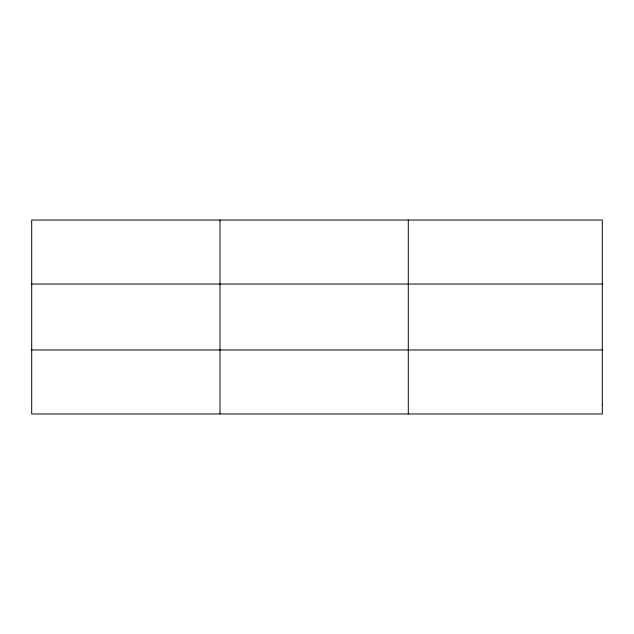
<?xml version="1.0" encoding="UTF-8"?>
<svg xmlns="http://www.w3.org/2000/svg" width="634" height="634" viewBox="0 0 634 634"><rect width="100%" height="100%" fill="white"/><g stroke="black" fill="none" stroke-linecap="round" stroke-linejoin="round"><path stroke-width="0.95" d="M219.998 220.038L219.998 413.962M408.296 220.038L408.296 413.962M31.7 284.032L602.3 284.032M31.7 349.968L602.3 349.968M602.3 404.817L602.3 413.962L31.7 413.962L31.7 220.038L602.3 220.038L602.3 404.817"/></g></svg>
